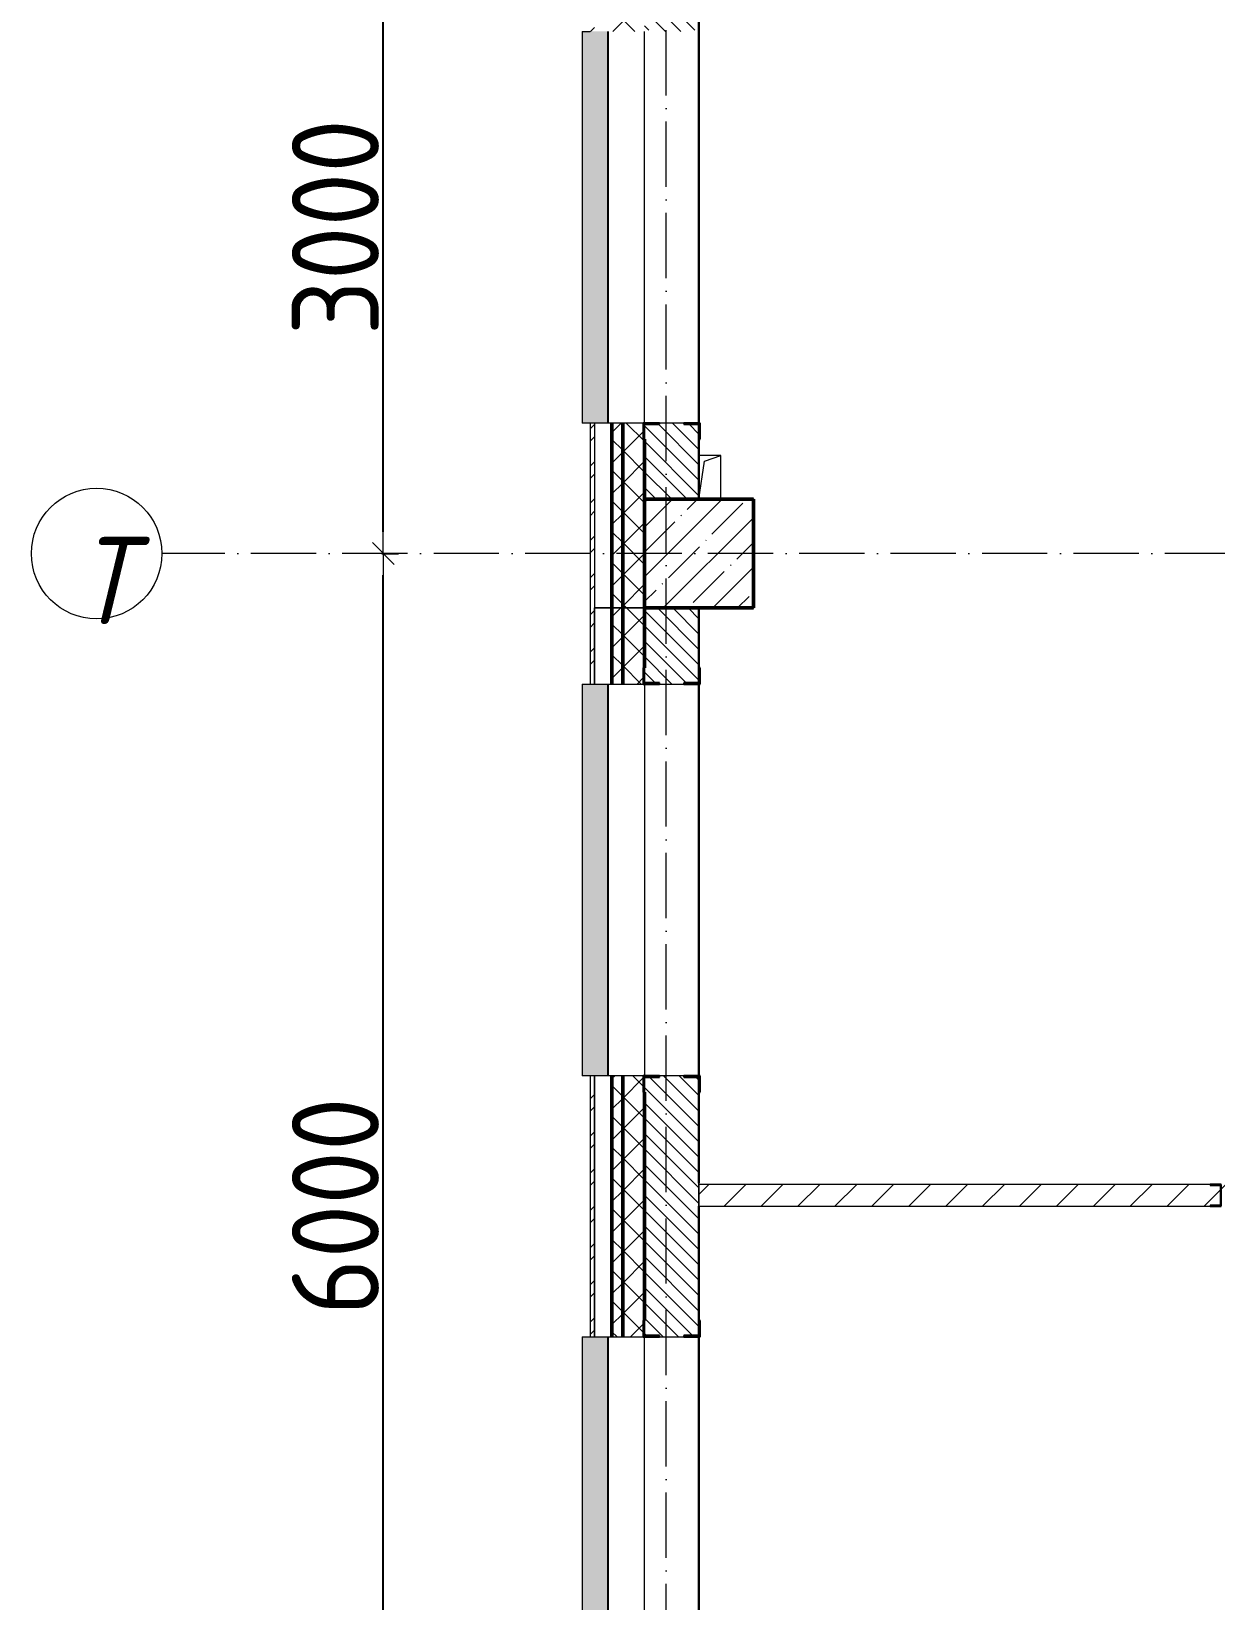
# Model space of a CAD drawing. Header units: millimetres. Extents: x -213536 to 1564669, y 70501 to 942238.
# Drawn here: x 688103 to 693547, y 313950 to 321162 of the extents above; entities that cross this region are included whole.
import ezdxf

# ---------------------------------------------------------------- set-up
doc = ezdxf.new("R2010")
doc.units = ezdxf.units.MM
doc.linetypes.add('50_200_ШТРИХ_1Т_ш5_п1_п1_', pattern=[700, 500, -100, 0, -100])
for name, color, linetype, lineweight in [('3) ЖБ 4м', 3, 'Continuous', 30), ('3.1) ЖБ окна 1.2 м', 102, 'Continuous', 30), ('A-____-____-DIMS', 7, 'Continuous', 9), ('A-GENM-____-MCUT', 7, 'Continuous', 25), ('A-GENM-____-OTLN', 7, 'Continuous', 9), ('A-GENM-____-OTLN-1', 7, 'Continuous', 25), ('A-GLAZ-____-OTLN', 7, 'Continuous', 9), ('A-WALL-____-MCUT-2', 7, 'Continuous', 50), ('A-WALL-____-MCUT-3', 7, 'Continuous', 9), ('A-WALL-____-OTLN', 7, 'Continuous', 9), ('A-WALL-____-PATT-1', 7, 'Continuous', 9), ('A-WALL-FNSH-MCUT-1', 7, 'Continuous', 9), ('S-COLS-____-MCUT', 7, 'Continuous', 50), ('S-COLS-____-OTLN', 7, 'Continuous', 9), ('S-GRID-____-IDEN', 7, 'Continuous', 9), ('S-GRID-____-OTLN-1', 7, '50_200_ШТРИХ_1Т_ш5_п1_п1_', 9)]:
    doc.layers.add(name, color=color, linetype=linetype, lineweight=lineweight)
doc.layers.add('A-GLAZ-____-OTLN-1', color=7, linetype='Continuous', lineweight=9, true_color=0xc0c0c0)
doc.styles.add('ISOCPEUR_I', font='isocpeui.ttf', dxfattribs={"width": 0.9, "height": 2.5})
doc.styles.add('СПДС', font='isocpeur.ttf', dxfattribs={"width": 0.9})
doc.dimstyles.new('Размера А3', dxfattribs={"dimtxt": 200, "dimasz": 100, "dimexe": 70, "dimexo": 100, "dimgap": 20, "dimtad": 1, "dimdec": 0, "dimrnd": 10, "dimzin": 0, "dimdsep": 46, "dimtxsty": 'СПДС', "dimblk": 'ARROWHEAD_6', "dimcen": 1, "dimclrd": 256, "dimclre": 256, "dimclrt": 256, "dimazin": 0, "dimtfac": 1, "dimtdec": 0, "dimtmove": 2, "dimatfit": 3, "dimfxl": 1, "dimtolj": 1, "dimtzin": 0, "dimarcsym": 0})
pattern_1 = [(135, (693371.93, 286281.11), (-35.35534, -35.35534), [])]
pattern_2 = [(45, (693371.93, 286281.11), (-70.71068, 70.71068), []), (135, (693371.93, 286281.11), (-70.71068, -70.71068), [])]
pattern_3 = [(45, (693371.93, 286281.11), (-85.5366, 85.5366), []), (45, (693428.95, 286281.11), (-85.5366, 85.5366), [])]

# ---------------------------------------------------------------- blocks, each defined once
blk = doc.blocks.new('BSC_Колонна _Прямоугольная - 500х500-V41-АР1_План отверстий 3 этажа в осях 1-64_А-ГГ')
at = {"layer": 'S-COLS-____-OTLN'}
h = blk.add_hatch(dxfattribs=at)
h.set_pattern_fill('FP_78', color=256, style=0, pattern_type=2)
h.set_pattern_definition([(45, (2200, -32481.04), (-114.04925, 114.04925), []), (45, (2314.05, -32481.04), (-114.04925, 114.04925), [201.613, -40.323, 3.353, -36.97])])
h.paths.add_polyline_path([(-250, -250), (250, -250), (250, 250), (-250, 250), (-250, 74.1)], flags=0)
at = {"layer": 'S-COLS-____-MCUT'}
for p, q in [((250, 250), (-250, 250)), ((-250, 250), (-250, -250)), ((250, -250), (250, 250)), ((-250, -250), (250, -250))]:
    blk.add_line(p, q, dxfattribs=at)
blk = doc.blocks.new('Фахверк_СКБ_Уголок - 250_2700-27497298-АР1_План отверстий 3 этажа в осях 1-64_А-ГГ')
at = {"layer": 'A-GENM-____-MCUT'}
for p, q in [((200, 181), (125, 181)), ((125, 181), (125, 106)), ((131, 106), (131, 175)), ((131, 175), (200, 175)), ((200, 175), (200, 181)), ((125, 106), (131, 106)), ((131, -6), (125, -6)), ((125, -6), (125, -81)), ((131, -75), (131, -6)), ((125, -81), (200, -81)), ((200, -75), (131, -75)), ((200, -81), (200, -75))]:
    blk.add_line(p, q, dxfattribs=at)
blk = doc.blocks.new('154_Фахверк_СКБ_Швеллер - Тип_100_3960-28318856-АР1_План отверстий 3 этажа в осях 1-64_А-ГГ')
at = {"layer": 'A-GENM-____-MCUT'}
for p, q in [((175, 50), (125, 50)), ((125, 50), (125, -50)), ((128, 47), (175, 47)), ((128, -47), (128, 47)), ((175, 47), (175, 50)), ((125, -50), (175, -50)), ((175, -47), (128, -47)), ((175, -50), (175, -47))]:
    blk.add_line(p, q, dxfattribs=at)
blk = doc.blocks.new('AR_Отверстие прямоугольное _в плите_ - AR_Отверстие прямоугольное _в плите_-V175-АР1_План отверстий 3 этажа в осях 1-64_А-ГГ')
at = {"layer": 'A-GENM-____-OTLN'}
for p, q in [((50, 100), (-50, 100)), ((-50, -100), (-25, 75)), ((-25, 75), (50, 100)), ((50, -100), (50, 100))]:
    blk.add_line(p, q, dxfattribs=at)
blk = doc.blocks.new('Отлив_СКБ - Отлив витража_120_НВФ-V216-АР1_План отверстий 3 этажа в осях 1-64_А-ГГ')
at = {"layer": 'A-GLAZ-____-OTLN-1'}
for points in [[(0, 2), (1800, 2), (1800, 120), (0, 120), (0, 63)], [(0, 0), (1800, 0), (1800, 2), (0, 2)]]:
    blk.add_hatch(color=256, dxfattribs=at).paths.add_polyline_path(points, flags=0)
at = {"layer": 'A-GLAZ-____-OTLN'}
for p, q in [((0, 83), (0, 120)), ((1800, 120), (0, 120)), ((1800, 120), (1800, 83)), ((0, 2), (1800, 2)), ((1800, 0), (0, 0))]:
    blk.add_line(p, q, dxfattribs=at)
blk = doc.blocks.new('Отлив_СКБ - Отлив витража_120_НВФ-31886035-АР1_План отверстий 3 этажа в осях 1-64_А-ГГ')
at = {"layer": 'A-GLAZ-____-OTLN-1'}
for points in [[(0, 120), (0, 2), (4800, 2), (4800, 120), (0, 120)], [(0, 0), (4800, 0), (4800, 2), (0, 2)]]:
    blk.add_hatch(color=256, dxfattribs=at).paths.add_polyline_path(points, flags=0)
at = {"layer": 'A-GLAZ-____-OTLN'}
for p, q in [((0, 83), (0, 120)), ((4800, 120), (0, 120)), ((4800, 120), (4800, 83)), ((0, 2), (4800, 2)), ((4800, 0), (0, 0))]:
    blk.add_line(p, q, dxfattribs=at)
blk = doc.blocks.new('Ось сетки - Круг_Ø6_00__ISO-2_5_0_9K_-25732049-АР1_План отверстий 3 этажа в осях 1-64_А-ГГ')
at = {"layer": 'S-GRID-____-IDEN'}
blk.add_circle((0, 0), 3, dxfattribs=at)
blk = doc.blocks.new('ARROWHEAD_6')
at = {"color": 0, "linetype": 'Continuous'}
for p, q in [((0, 0), (-1, 0)), ((-0.5, -0.5), (0.5, 0.5))]:
    blk.add_line(p, q, dxfattribs=at)
blk = doc.blocks.new('*D5407')
at = {"layer": 'A-____-____-DIMS', "lineweight": -2, "transparency": 16777216}
for p, q in [((689714.5, 318762.2), (689790.5, 318762.2)), ((689720.5, 312862.2), (689720.5, 318662.2)), ((689714.5, 312762.2), (689790.5, 312762.2))]:
    blk.add_line(p, q, dxfattribs=at)
at = {"layer": 'Defpoints', "color": 0, "lineweight": 30, "transparency": 16777216}
for p in [(689614.5, 318762.2), (689720.5, 318762.2), (689614.5, 312762.2)]:
    blk.add_point(p, dxfattribs=at)
at = {"layer": 'A-____-____-DIMS', "lineweight": -2, "transparency": 16777216, "xscale": 100, "yscale": 100, "zscale": 100}
for p, rotation in [((689720.5, 318762.2), 90), ((689720.5, 312762.2), 270)]:
    blk.add_blockref('ARROWHEAD_6', p, dxfattribs=dict(at, rotation=rotation))
at = {"layer": 'A-____-____-DIMS', "transparency": 16777216, "insert": (689500.5, 315762.2), "char_height": 400, "attachment_point": 5, "rotation": 90, "style": 'СПДС'}
blk.add_mtext('\\A1;6000', dxfattribs=at)
blk = doc.blocks.new('*D5408')
at = {"layer": 'A-____-____-DIMS', "lineweight": -2, "transparency": 16777216}
for p, q in [((689714.5, 321762.2), (689790.5, 321762.2)), ((689720.5, 318862.2), (689720.5, 321662.2)), ((689714.5, 318762.2), (689790.5, 318762.2))]:
    blk.add_line(p, q, dxfattribs=at)
at = {"layer": 'Defpoints', "color": 0, "lineweight": 30, "transparency": 16777216}
for p in [(689614.5, 321762.2), (689720.5, 321762.2), (689614.5, 318762.2)]:
    blk.add_point(p, dxfattribs=at)
at = {"layer": 'A-____-____-DIMS', "lineweight": -2, "transparency": 16777216, "xscale": 100, "yscale": 100, "zscale": 100}
for p, rotation in [((689720.5, 321762.2), 90), ((689720.5, 318762.2), 270)]:
    blk.add_blockref('ARROWHEAD_6', p, dxfattribs=dict(at, rotation=rotation))
at = {"layer": 'A-____-____-DIMS', "transparency": 16777216, "insert": (689500.5, 320262.2), "char_height": 400, "attachment_point": 5, "rotation": 90, "style": 'СПДС'}
blk.add_mtext('\\A1;3000', dxfattribs=at)

msp = doc.modelspace()

# ---------------------------------------------------------------- hatches: boundary and pattern name
at = {"layer": 'A-WALL-____-PATT-1'}
h = msp.add_hatch(dxfattribs=at)
h.set_pattern_fill('FP_3', color=256, style=0, pattern_type=2)
h.set_pattern_definition(pattern_3)
h.paths.add_polyline_path([(690691.9, 318342.2), (690691.9, 319362.2), (690671.9, 319362.2), (690671.9, 318342.2)], flags=0)
h.paths.add_polyline_path([(690671.9, 321162.2), (690691.9, 321162.2), (690691.9, 322287.2), (690671.9, 322287.2), (690671.9, 321416.4)], flags=0)
h.paths.add_polyline_path([(690691.9, 324087.2), (690691.9, 325212.2), (690671.9, 325212.2), (690671.9, 324087.2)], flags=0)
h.paths.add_polyline_path([(690691.9, 327012.2), (690691.9, 328212.2), (690671.9, 328212.2), (690671.9, 327012.2)], flags=0)
h.paths.add_polyline_path([(690691.9, 330012.2), (690691.9, 331212.2), (690671.9, 331212.2), (690671.9, 330012.2)], flags=0)
h.paths.add_polyline_path([(690691.9, 333012.2), (690691.9, 334262.2), (690671.9, 334262.2), (690671.9, 333012.2)], flags=0)
h = msp.add_hatch(dxfattribs=at)
h.set_pattern_fill('FP_1', color=256, style=0, pattern_type=2)
h.set_pattern_definition(pattern_2)
h.paths.add_polyline_path([(690821.9, 318512.2), (690821.9, 319362.2), (690771.9, 319362.2), (690771.9, 318512.2)], flags=0)
h.paths.add_polyline_path([(690771.9, 321162.2), (690821.9, 321162.2), (690821.9, 322287.2), (690771.9, 322287.2), (690771.9, 321416.4)], flags=0)
h.paths.add_polyline_path([(690821.9, 324087.2), (690821.9, 325212.2), (690771.9, 325212.2), (690771.9, 324087.2)], flags=0)
h.paths.add_polyline_path([(690771.9, 327012.2), (690821.9, 327012.2), (690821.9, 328212.2), (690771.9, 328212.2)], flags=0)
h.paths.add_polyline_path([(690821.9, 330012.2), (690821.9, 331212.2), (690771.9, 331212.2), (690771.9, 330012.2)], flags=0)
h.paths.add_polyline_path([(690821.9, 333012.2), (690821.9, 334162.2), (690771.9, 334162.2), (690771.9, 333012.2)], flags=0)
h = msp.add_hatch(dxfattribs=at)
h.set_pattern_fill('FP_1', color=256, style=0, pattern_type=2)
h.set_pattern_definition(pattern_2)
h.paths.add_polyline_path([(690921.9, 318512.2), (690921.9, 319287.2), (690915.9, 319287.2), (690915.9, 319362.2), (690821.9, 319362.2), (690821.9, 318512.2)], flags=0)
h.paths.add_polyline_path([(690821.9, 321162.2), (690915.9, 321162.2), (690915.9, 321237.2), (690921.9, 321237.2), (690921.9, 322212.2), (690915.9, 322212.2), (690915.9, 322287.2), (690821.9, 322287.2), (690821.9, 321416.4)], flags=0)
h.paths.add_polyline_path([(690821.9, 324087.2), (690915.9, 324087.2), (690915.9, 324162.2), (690921.9, 324162.2), (690921.9, 325137.2), (690915.9, 325137.2), (690915.9, 325212.2), (690821.9, 325212.2), (690821.9, 324093.2)], flags=0)
h.paths.add_polyline_path([(690821.9, 327012.2), (690915.9, 327012.2), (690915.9, 327087.2), (690921.9, 327087.2), (690921.9, 328137.2), (690915.9, 328137.2), (690915.9, 328212.2), (690821.9, 328212.2), (690821.9, 327018.2)], flags=0)
h.paths.add_polyline_path([(690821.9, 330012.2), (690921.9, 330012.2), (690921.9, 331137.2), (690915.9, 331137.2), (690915.9, 331212.2), (690821.9, 331212.2), (690821.9, 330016.7)], flags=0)
h.paths.add_polyline_path([(690821.9, 333012.2), (690915.9, 333012.2), (690915.9, 333087.2), (690921.9, 333087.2), (690921.9, 334112.2), (690821.9, 334112.2), (690821.9, 333456.8)], flags=0)
h = msp.add_hatch(dxfattribs=at)
h.set_pattern_fill('FP_6', color=256, style=0, pattern_type=2)
h.set_pattern_definition(pattern_1)
h.paths.add_polyline_path([(690921.9, 319012.2), (691171.9, 319012.2), (691171.9, 319356.2), (691102.9, 319356.2), (691102.9, 319362.2), (690990.9, 319362.2), (690990.9, 319356.2), (690921.9, 319356.2), (690921.9, 319106.2)], flags=0)
h.paths.add_polyline_path([(691102.9, 321162.2), (691102.9, 321168.2), (691171.9, 321168.2), (691171.9, 321512.2), (690921.9, 321512.2), (690921.9, 321168.2), (690990.9, 321168.2), (690990.9, 321162.2)], flags=0)
h = msp.add_hatch(dxfattribs=at)
h.set_pattern_fill('FP_1', color=256, style=0, pattern_type=2)
h.set_pattern_definition(pattern_2)
h.paths.add_polyline_path([(690821.9, 315162.2), (690821.9, 316362.2), (690771.9, 316362.2), (690771.9, 315162.2)], flags=0)
h.paths.add_polyline_path([(690771.9, 318162.2), (690821.9, 318162.2), (690821.9, 318512.2), (690771.9, 318512.2)], flags=0)
h = msp.add_hatch(dxfattribs=at)
h.set_pattern_fill('FP_1', color=256, style=0, pattern_type=2)
h.set_pattern_definition(pattern_2)
h.paths.add_polyline_path([(690821.9, 315162.2), (690915.9, 315162.2), (690915.9, 315237.2), (690921.9, 315237.2), (690921.9, 316287.2), (690915.9, 316287.2), (690915.9, 316362.2), (690821.9, 316362.2), (690821.9, 315168.2)], flags=0)
h.paths.add_polyline_path([(690821.9, 318162.2), (690915.9, 318162.2), (690915.9, 318237.2), (690921.9, 318237.2), (690921.9, 318512.2), (690821.9, 318512.2), (690821.9, 318168.2)], flags=0)
h = msp.add_hatch(dxfattribs=at)
h.set_pattern_fill('FP_6', color=256, style=0, pattern_type=2)
h.set_pattern_definition(pattern_1)
h.paths.add_polyline_path([(691102.9, 310012.2), (691171.9, 310012.2), (691171.9, 310356.2), (691102.9, 310356.2), (691102.9, 310362.2), (690990.9, 310362.2), (690990.9, 310356.2), (690921.9, 310356.2), (690921.9, 310012.2), (690990.9, 310012.2)], flags=0)
h.paths.add_polyline_path([(691102.9, 315162.2), (691102.9, 315168.2), (691171.9, 315168.2), (691171.9, 316356.2), (691102.9, 316356.2), (691102.9, 316362.2), (690990.9, 316362.2), (690990.9, 316356.2), (690921.9, 316356.2), (690921.9, 315168.2), (690990.9, 315168.2), (690990.9, 315162.2)], flags=0)
h.paths.add_polyline_path([(691102.9, 318162.2), (691102.9, 318168.2), (691171.9, 318168.2), (691171.9, 318512.2), (690921.9, 318512.2), (690921.9, 318168.2), (690990.9, 318168.2), (690990.9, 318162.2)], flags=0)
h = msp.add_hatch(dxfattribs=at)
h.set_pattern_fill('FP_3', color=256, style=0, pattern_type=2)
h.set_pattern_definition(pattern_3)
h.paths.add_polyline_path([(690671.9, 315162.2), (690691.9, 315162.2), (690691.9, 316362.2), (690671.9, 316362.2)], flags=0)
h.paths.add_polyline_path([(690691.9, 318162.2), (690691.9, 318342.2), (690671.9, 318342.2), (690671.9, 318162.2)], flags=0)
h = msp.add_hatch(dxfattribs=at)
h.set_pattern_fill('FP_4', color=256, style=0, pattern_type=2)
h.set_pattern_definition([(45, (693371.93, 286281.11), (-84.8528, 84.8528), [])])
h.paths.add_polyline_path([(698221.9, 315762.2), (698221.9, 315862.2), (698067.9, 315862.2), (698067.9, 315854.6), (698026.4, 315854.6), (698026.4, 315769.8), (698067.9, 315769.8), (698067.9, 315762.2), (698081.1, 315762.2)], flags=0)
h.paths.add_polyline_path([(696825.9, 315762.2), (696825.9, 315769.8), (696867.4, 315769.8), (696867.4, 315854.6), (696825.9, 315854.6), (696825.9, 315862.2), (696571.9, 315862.2), (696571.9, 315762.2), (696671.9, 315762.2)], flags=0)
h.paths.add_polyline_path([(696071.9, 315762.2), (696071.9, 315862.2), (693571.9, 315862.2), (693571.9, 315762.2), (695971.9, 315762.2)], flags=0)
h.paths.add_polyline_path([(693521.9, 315762.2), (693521.9, 315765.2), (693568.9, 315765.2), (693568.9, 315859.2), (693521.9, 315859.2), (693521.9, 315862.2), (691171.9, 315862.2), (691171.9, 315762.2), (693358.3, 315762.2)], flags=0)

# ---------------------------------------------------------------- linework, layer by layer
at = {"layer": '3) ЖБ 4м'}
msp.add_lwpolyline([(691171.9, 318512.2), (691421.9, 318512.2), (691421.9, 319012.2), (691171.9, 319012.2)], dxfattribs=at)
at = {"layer": '3.1) ЖБ окна 1.2 м'}
for points in [[(691171.9, 321512.2), (691171.9, 319012.2)], [(691171.9, 318512.2), (691171.9, 315868.2)], [(691171.9, 315762.2), (691171.9, 313012.2)]]:
    msp.add_lwpolyline(points, dxfattribs=at)
at = {"layer": 'A-WALL-____-MCUT-2'}
for p, q in [((690771.9, 318512.2), (690771.9, 319362.2)), ((690821.9, 318512.2), (690821.9, 319362.2)), ((690921.9, 319287.2), (690921.9, 319012.2)), ((690771.9, 318162.2), (690771.9, 318512.2)), ((690821.9, 318162.2), (690821.9, 318512.2)), ((690921.9, 318512.2), (690921.9, 318237.2)), ((690921.9, 318237.2), (690921.9, 318512.2)), ((690771.9, 315162.2), (690771.9, 316362.2)), ((690821.9, 315162.2), (690821.9, 316362.2)), ((690921.9, 316287.2), (690921.9, 315237.2))]:
    msp.add_line(p, q, dxfattribs=at)
at = {"layer": 'A-WALL-____-MCUT-3'}
for p, q in [((690915.9, 319362.2), (690691.9, 319362.2)), ((690691.9, 319362.2), (690691.9, 318512.2)), ((691102.9, 319362.2), (690990.9, 319362.2)), ((691171.9, 319012.2), (691171.9, 319287.2)), ((690691.9, 318512.2), (690921.9, 318512.2)), ((690921.9, 318512.2), (690691.9, 318512.2)), ((690691.9, 318512.2), (690691.9, 318162.2)), ((691171.9, 318237.2), (691171.9, 318512.2)), ((690691.9, 318162.2), (690691.9, 318342.2)), ((690691.9, 318162.2), (690915.9, 318162.2)), ((690990.9, 318162.2), (691102.9, 318162.2)), ((690915.9, 316362.2), (690691.9, 316362.2)), ((690691.9, 316362.2), (690691.9, 315162.2)), ((690691.9, 315162.2), (690691.9, 316362.2)), ((691102.9, 316362.2), (690990.9, 316362.2)), ((691171.9, 315237.2), (691171.9, 316287.2)), ((690691.9, 315162.2), (690915.9, 315162.2)), ((690990.9, 315162.2), (691102.9, 315162.2))]:
    msp.add_line(p, q, dxfattribs=at)
at = {"layer": 'A-WALL-____-OTLN'}
for p, q in [((690921.9, 319362.2), (690921.9, 321162.2)), ((691171.9, 321162.2), (691171.9, 319362.2)), ((690921.9, 318162.2), (690921.9, 316362.2)), ((691171.9, 318162.2), (691171.9, 316362.2)), ((690921.9, 313012.2), (690921.9, 315162.2)), ((691171.9, 315162.2), (691171.9, 313012.2))]:
    msp.add_line(p, q, dxfattribs=at)
at = {"layer": 'A-WALL-FNSH-MCUT-1'}
for p, q in [((690671.9, 319362.2), (690671.9, 318342.2)), ((690691.9, 319362.2), (690671.9, 319362.2)), ((690691.9, 318342.2), (690691.9, 318512.2)), ((690671.9, 318342.2), (690671.9, 318162.2)), ((690671.9, 318162.2), (690691.9, 318162.2)), ((690671.9, 316362.2), (690671.9, 315162.2)), ((690691.9, 316362.2), (690671.9, 316362.2)), ((693521.9, 315862.2), (691171.9, 315862.2)), ((691171.9, 315862.2), (691171.9, 315762.2)), ((691171.9, 315762.2), (693521.9, 315762.2)), ((690671.9, 315162.2), (690691.9, 315162.2))]:
    msp.add_line(p, q, dxfattribs=at)
at = {"layer": 'S-GRID-____-OTLN-1', "color": 251, "ltscale": 0.6, "true_color": 0x636466}
for p, q in [((691021.9, 281798.5), (691021.9, 336162.1)), ((720079.7, 318762.2), (688703.2, 318762.2))]:
    msp.add_line(p, q, dxfattribs=at)

# ---------------------------------------------------------------- block references
at = {"layer": 'A-GENM-____-OTLN'}
msp.add_blockref('AR_Отверстие прямоугольное _в плите_ - AR_Отверстие прямоугольное _в плите_-V175-АР1_План отверстий 3 этажа в осях 1-64_А-ГГ', (691221.9, 319112.2), dxfattribs=at)
at = {"layer": 'A-GENM-____-OTLN-1'}
for name, p, rotation in [('Фахверк_СКБ_Уголок - 250_2700-27497298-АР1_План отверстий 3 этажа в осях 1-64_А-ГГ', (690996.9, 319487.2), 269.9999999999999), ('Фахверк_СКБ_Уголок - 250_2700-27497298-АР1_План отверстий 3 этажа в осях 1-64_А-ГГ', (691096.9, 318037.2), 89.99999999999991), ('Фахверк_СКБ_Уголок - 250_2700-27497298-АР1_План отверстий 3 этажа в осях 1-64_А-ГГ', (690996.9, 316487.2), 269.9999999999999), ('154_Фахверк_СКБ_Швеллер - Тип_100_3960-28318856-АР1_План отверстий 3 этажа в осях 1-64_А-ГГ', (693696.9, 315812.2), 180), ('Фахверк_СКБ_Уголок - 250_2700-27497298-АР1_План отверстий 3 этажа в осях 1-64_А-ГГ', (691096.9, 315037.2), 89.99999999999991)]:
    msp.add_blockref(name, p, dxfattribs=dict(at, rotation=rotation))
at = {"layer": 'A-GLAZ-____-OTLN', "rotation": 90}
for name, p in [('Отлив_СКБ - Отлив витража_120_НВФ-V216-АР1_План отверстий 3 этажа в осях 1-64_А-ГГ', (690754.9, 319362.2)), ('Отлив_СКБ - Отлив витража_120_НВФ-V216-АР1_План отверстий 3 этажа в осях 1-64_А-ГГ', (690754.9, 316362.2)), ('Отлив_СКБ - Отлив витража_120_НВФ-31886035-АР1_План отверстий 3 этажа в осях 1-64_А-ГГ', (690754.9, 310362.2))]:
    msp.add_blockref(name, p, dxfattribs=at)
at = {"layer": 'S-COLS-____-OTLN'}
msp.add_blockref('BSC_Колонна _Прямоугольная - 500х500-V41-АР1_План отверстий 3 этажа в осях 1-64_А-ГГ', (691171.9, 318762.2), dxfattribs=at)
at = {"layer": 'S-GRID-____-IDEN', "xscale": 99.99999999999993, "yscale": 99.99999999999993, "zscale": 99.99999999999993, "rotation": 89.9999999999998}
msp.add_blockref('Ось сетки - Круг_Ø6_00__ISO-2_5_0_9K_-25732049-АР1_План отверстий 3 этажа в осях 1-64_А-ГГ', (688403.2, 318762.2), dxfattribs=at)

# ---------------------------------------------------------------- texts
at = {"layer": 'S-GRID-____-IDEN', "insert": (688310.3, 318838.2), "char_height": 400, "width": 223.671, "attachment_point": 1, "style": 'ISOCPEUR_I'}
msp.add_mtext('\\fISOCPEUR|b0|i1|c204|p34|;\\W.9;Т', dxfattribs=at)

# ---------------------------------------------------------------- dimensions: what is measured, and where the dimension line sits
at = {"layer": 'A-____-____-DIMS'}
for base, p1, p2, picture, middle in [((689720.5, 321762.2), (689614.5, 318762.2), (689614.5, 321762.2), '*D5408', (689500.5, 320262.2)), ((689720.5, 318762.2), (689614.5, 312762.2), (689614.5, 318762.2), '*D5407', (689500.5, 315762.2))]:
    dim = msp.add_linear_dim(base=base, p1=p1, p2=p2, angle=90, dimstyle='Размера А3', override={"dimtxt": 400}, dxfattribs=at)
    dim.commit()
    dim.dimension.update_dxf_attribs({"geometry": picture, "text_midpoint": middle})

doc.saveas('drawing.dxf')
